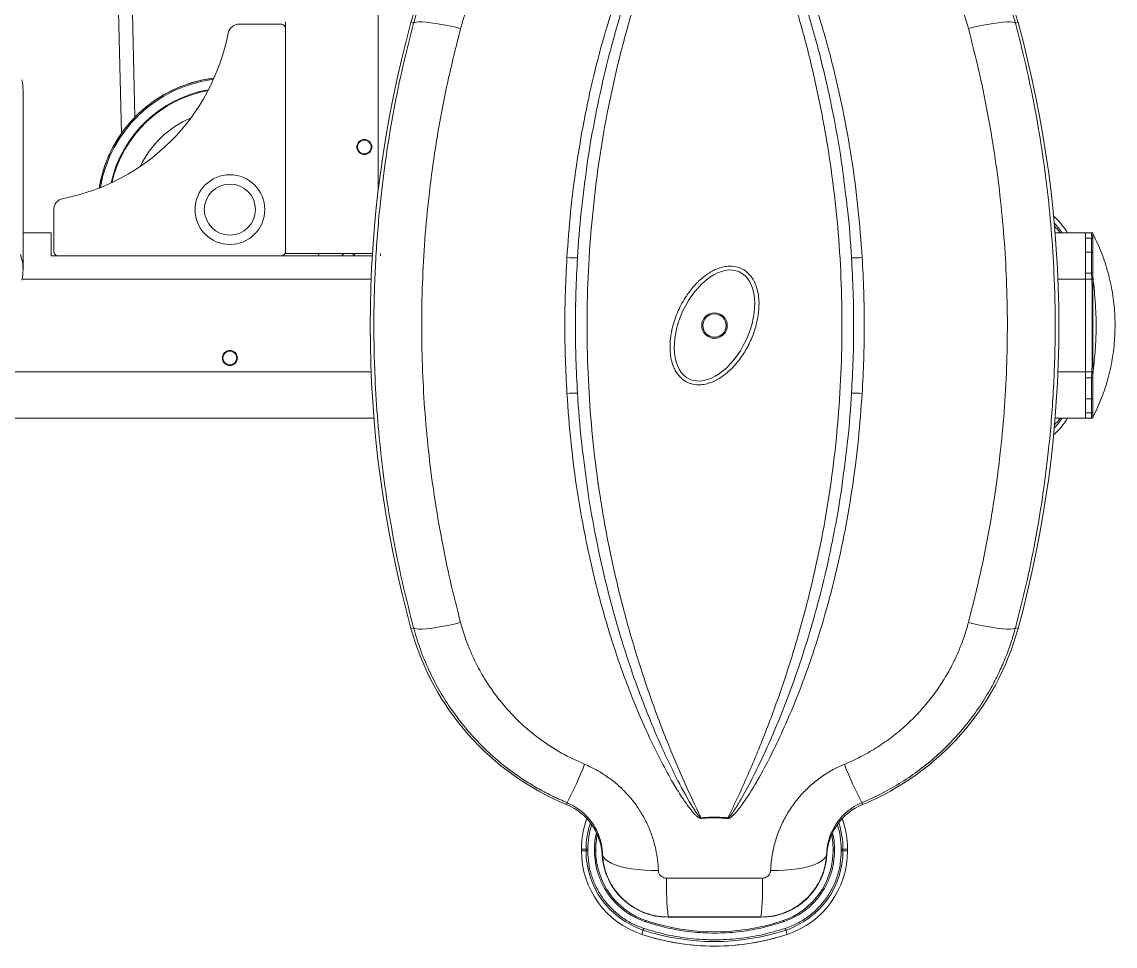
# Model space of a CAD drawing. Extents: x -32840 to 422982, y 280745 to 888746.
# Drawn here: x 86497 to 86961, y 816517.1 to 816909.5 of the extents above; entities that cross this region are included whole.
import ezdxf

# ---------------------------------------------------------------- set-up
doc = ezdxf.new("R2010")
doc.units = 0
doc.header["$LTSCALE"] = 1000
doc.layers.add('A-FUR', color=33, linetype='Continuous', plot=False, transparency=0.5)

# ---------------------------------------------------------------- blocks, each defined once
blk = doc.blocks.new('REC-GYM-08')
at = {"linetype": 'Continuous', "lineweight": 15}
for p, q in [((356.687, -723.137), (356.687, -712.603)), ((352.235, -718.489), (352.326, -722.188)), ((352.555, -721.91), (352.475, -718.668)), ((355.033, -720.33), (354.329, -720.33)), ((355.112, -724.227), (355.112, -720.29)), ((357.286, -720.315), (357.242, -720.303)), ((367.505, -720.315), (367.549, -720.303)), ((350.655, -724.505), (350.655, -721.454)), ((351.175, -723.484), (351.175, -724.188)), ((351.135, -723.873), (350.655, -723.873)), ((351.135, -724.267), (351.135, -723.873)), ((368.694, -723.873), (368.178, -723.873)), ((368.694, -723.873), (368.796, -723.873)), ((368.694, -724.66), (368.694, -723.873)), ((368.796, -723.873), (368.796, -723.873)), ((368.694, -723.964), (368.796, -723.964)), ((368.796, -723.964), (368.796, -723.964)), ((351.254, -724.267), (351.135, -724.267)), ((351.254, -724.267), (355.033, -724.267)), ((356.585, -724.267), (355.033, -724.267)), ((355.112, -724.227), (356.587, -724.227)), ((355.683, -724.227), (355.663, -724.267)), ((356.066, -724.267), (356.082, -724.227)), ((356.095, -724.227), (356.079, -724.267)), ((356.254, -724.267), (356.268, -724.227)), ((356.289, -724.227), (356.275, -724.267)), ((356.289, -724.227), (356.275, -724.267)), ((356.726, -724.227), (356.726, -724.267)), ((368.694, -724.203), (368.796, -724.203)), ((368.796, -724.203), (368.796, -724.203)), ((350.64, -724.66), (356.565, -724.66)), ((368.226, -724.66), (368.694, -724.66)), ((368.694, -724.556), (368.797, -724.556)), ((368.694, -726.235), (368.694, -724.66)), ((368.694, -724.66), (368.8, -724.66)), ((368.694, -726.235), (368.694, -724.66)), ((360.048, -725.113), (360.024, -725.113)), ((360.028, -725.283), (360.036, -725.286)), ((334.063, -726.235), (356.565, -726.235)), ((368.226, -726.235), (368.694, -726.235)), ((368.694, -726.235), (368.8, -726.235)), ((368.694, -727.023), (368.694, -726.235)), ((368.694, -726.339), (368.797, -726.339)), ((368.694, -726.692), (368.796, -726.692)), ((368.796, -726.692), (368.796, -726.692)), ((334.143, -727.023), (356.613, -727.023)), ((368.178, -727.023), (368.694, -727.023)), ((368.694, -726.931), (368.796, -726.931)), ((368.694, -727.023), (368.796, -727.023)), ((368.796, -726.931), (368.796, -726.931)), ((368.796, -727.023), (368.796, -727.023)), ((357.286, -730.58), (357.242, -730.592)), ((367.505, -730.58), (367.549, -730.592)), ((359.892, -733.551), (359.88, -733.58)), ((364.899, -733.551), (364.91, -733.58)), ((360.136, -734.34), (360.136, -734.37)), ((360.214, -734.34), (360.136, -734.34)), ((360.136, -734.34), (360.136, -734.37)), ((360.136, -734.34), (360.136, -734.34)), ((360.136, -734.37), (360.214, -734.37)), ((360.136, -734.37), (360.136, -734.37)), ((360.244, -734.34), (360.214, -734.34)), ((360.214, -734.37), (360.214, -734.34)), ((360.214, -734.37), (360.244, -734.37)), ((360.244, -734.34), (360.244, -734.37)), ((360.358, -734.37), (360.358, -734.34)), ((360.383, -734.34), (360.358, -734.34)), ((360.383, -734.37), (360.358, -734.37)), ((360.494, -734.435), (360.487, -734.436)), ((364.297, -734.435), (364.303, -734.436)), ((364.433, -734.34), (364.407, -734.34)), ((364.407, -734.37), (364.433, -734.37)), ((364.433, -734.34), (364.433, -734.37)), ((364.547, -734.37), (364.547, -734.34)), ((364.576, -734.34), (364.547, -734.34)), ((364.547, -734.37), (364.576, -734.37)), ((364.576, -734.34), (364.576, -734.37)), ((364.654, -734.34), (364.576, -734.34)), ((364.576, -734.37), (364.654, -734.37)), ((364.654, -734.37), (364.654, -734.34)), ((364.654, -734.37), (364.654, -734.34)), ((364.654, -734.34), (364.654, -734.34)), ((364.654, -734.37), (364.654, -734.37)), ((361.608, -735.493), (361.608, -735.497)), ((361.608, -735.497), (363.183, -735.497)), ((363.183, -735.493), (363.183, -735.497)), ((361.186, -735.715), (361.162, -735.789)), ((363.629, -735.789), (363.605, -735.715))]:
    blk.add_line(p, q, dxfattribs=at)
at = {"linetype": 'Continuous', "lineweight": 15, "flags": 128}
for points in [[(358.085, -720.401), (357.973, -720.375), (357.865, -720.353), (357.762, -720.333), (357.666, -720.317), (357.578, -720.305), (357.5, -720.296), (357.433, -720.292), (357.377, -720.292), (357.333, -720.295), (357.303, -720.303), (357.286, -720.315)], [(367.505, -720.315), (367.488, -720.303), (367.457, -720.295), (367.414, -720.292), (367.358, -720.292), (367.29, -720.296), (367.212, -720.305), (367.124, -720.317), (367.028, -720.333), (366.926, -720.353), (366.818, -720.375), (366.706, -720.401)], [(350.612, -724.239), (350.635, -724.325)], [(368.822, -724.659), (368.82, -724.659), (368.817, -724.659), (368.815, -724.659), (368.812, -724.66), (368.809, -724.66), (368.806, -724.66), (368.803, -724.66), (368.8, -724.66)], [(368.822, -726.236), (368.82, -726.236), (368.817, -726.236), (368.815, -726.236), (368.812, -726.236), (368.809, -726.236), (368.806, -726.235), (368.803, -726.235), (368.8, -726.235)], [(358.085, -730.494), (357.973, -730.52), (357.865, -730.543), (357.762, -730.562), (357.666, -730.578), (357.578, -730.591), (357.5, -730.599), (357.433, -730.604), (357.377, -730.604), (357.333, -730.6), (357.303, -730.592), (357.286, -730.58)], [(367.505, -730.58), (367.488, -730.592), (367.457, -730.6), (367.414, -730.604), (367.358, -730.604), (367.29, -730.599), (367.212, -730.591), (367.124, -730.578), (367.028, -730.562), (366.926, -730.543), (366.818, -730.52), (366.706, -730.494)], [(364.41, -734.355), (364.404, -734.223), (364.385, -734.094)], [(361.442, -734.701), (361.322, -734.701), (361.205, -734.697), (361.091, -734.688), (360.983, -734.674), (360.883, -734.656), (360.792, -734.633), (360.71, -734.607), (360.64, -734.578), (360.583, -734.545), (360.539, -734.51), (360.509, -734.474), (360.494, -734.435)], [(363.348, -734.701), (363.468, -734.701), (363.586, -734.697), (363.699, -734.688), (363.807, -734.674), (363.907, -734.656), (363.999, -734.633), (364.08, -734.607), (364.15, -734.578), (364.207, -734.545), (364.251, -734.51), (364.281, -734.474), (364.297, -734.435)], [(361.58, -734.833), (361.784, -734.833), (361.987, -734.833), (362.191, -734.833), (362.395, -734.833), (362.599, -734.833), (362.803, -734.833), (363.007, -734.833), (363.211, -734.833)], [(361.231, -735.55), (361.231, -735.55), (361.23, -735.554), (361.229, -735.558), (361.227, -735.563), (361.225, -735.569), (361.223, -735.574)], [(363.559, -735.55), (363.559, -735.55), (363.56, -735.554), (363.562, -735.558), (363.564, -735.563), (363.565, -735.569), (363.567, -735.574)], [(361.195, -735.687), (361.193, -735.692), (361.192, -735.697), (361.19, -735.701), (361.189, -735.705), (361.188, -735.709), (361.187, -735.711), (361.186, -735.714), (361.186, -735.715)], [(363.605, -735.715), (363.604, -735.714), (363.603, -735.711), (363.603, -735.709), (363.601, -735.705), (363.6, -735.701), (363.599, -735.697), (363.597, -735.692), (363.595, -735.687)]]:
    blk.add_lwpolyline(points, dxfattribs=at)
at = {"linetype": 'Continuous', "lineweight": 15}
for centre, radius in [((356.45, -722.416), 0.128), ((356.45, -722.416), 0.118), ((354.167, -723.479), 0.592), ((354.167, -723.479), 0.434), ((362.395, -725.448), 0.217), ((362.395, -725.448), 0.197), ((354.167, -725.999), 0.128), ((354.167, -725.999), 0.118)]:
    blk.add_circle(centre, radius, dxfattribs=at)
for centre, radius, start, end in [((361.608, -721.501), 4.528, 112.4315, 164.661), ((363.183, -721.501), 4.528, 15.339, 67.5685), ((354.329, -720.526), 0.197, 90, 168.9937), ((355.033, -720.408), 0.0787, 0, 90), ((375.997, -725.448), 19.448, 164.661, 195.339), ((348.794, -725.448), 19.448, 344.661, 15.339), ((350.658, -719.812), 3.543, 281.0063, 348.9937), ((349.819, -721.455), 0.836, 0.0502, 12.5492), ((354.167, -723.479), 2.25, 96.8585, 170.6272), ((354.167, -723.479), 2.23, 97.1616, 170.3241), ((354.167, -723.479), 2.25, 96.8585, 135.7643), ((354.167, -723.479), 2.068, 100.1302, 167.3555), ((354.167, -723.479), 2.056, 100.3982, 167.0875), ((354.167, -723.479), 1.691, 113.1228, 154.3629), ((354.167, -723.479), 2.25, 144.9172, 170.6272), ((351.372, -723.484), 0.197, 101.0063, 180), ((367.135, -724.683), 1.494, 32.8163, 47.0557), ((367.135, -724.683), 1.494, 32.8276, 47.036), ((367.135, -724.683), 1.416, 34.8766, 43.384), ((351.254, -724.188), 0.0787, 180, 270), ((355.033, -724.188), 0.0787, 270, 0), ((349.822, -724.505), 0.833, 347.9486, 12.4688), ((360.006, -723.062), 1.239, 264.567, 272.8661), ((364.784, -723.062), 1.239, 267.1339, 275.433), ((360.006, -727.834), 1.239, 87.1339, 95.433), ((364.784, -727.834), 1.239, 84.567, 92.8661), ((367.135, -726.213), 1.494, 312.9443, 327.1837), ((367.135, -726.213), 1.494, 312.964, 327.1724), ((367.135, -726.213), 1.416, 316.616, 325.1234), ((361.608, -729.395), 4.528, 195.339, 247.5685), ((363.183, -729.395), 4.528, 292.4315, 344.661), ((354.376, -730.625), 6.243, 332.0549, 338.6369), ((370.414, -730.625), 6.243, 201.3631, 207.9451), ((359.505, -734.489), 0.984, 3.1149, 67.5685), ((365.286, -734.489), 0.984, 112.4315, 176.8851), ((361.63, -734.34), 1.494, 159.7276, 180), ((361.63, -734.34), 1.494, 159.7365, 180), ((361.63, -734.34), 1.416, 161.5464, 180), ((358.228, -734.311), 3.972, 7.0929, 7.2726), ((366.562, -734.311), 3.972, 172.7274, 172.9071), ((363.16, -734.34), 1.416, 0, 18.4536), ((363.16, -734.34), 1.494, 0, 20.2724), ((363.16, -734.34), 1.494, 0, 20.2635), ((361.639, -734.348), 1.26, 168.2756, 180.3362), ((361.63, -734.37), 1.494, 180, 251.7127), ((361.63, -734.37), 1.494, 180, 251.7127), ((361.63, -734.37), 1.416, 180, 251.7127), ((361.639, -734.363), 1.26, 179.6638, 251.8438), ((361.608, -734.375), 1.122, 183.1149, 270), ((363.183, -734.375), 1.122, 270, 356.8851), ((363.15, -734.363), 1.26, 288.12, 0.3579), ((363.16, -734.37), 1.416, 288.2873, 0), ((363.16, -734.37), 1.494, 288.2873, 0), ((363.16, -734.37), 1.494, 288.2873, 0), ((366.782, -734.942), 5.203, 178.8085, 186.0786), ((358.009, -734.942), 5.203, 353.9214, 1.1915), ((362.395, -732.055), 3.688, 251.8438, 288.12), ((362.395, -1223.336), 487.844, 89.90752, 90.09248), ((362.395, -732.055), 3.932, 251.7127, 270), ((362.395, -732.055), 3.932, 251.7127, 288.2873), ((362.395, -732.055), 3.854, 251.7127, 288.2873), ((362.395, -732.055), 3.932, 270, 288.2873)]:
    blk.add_arc(centre, radius, start, end, dxfattribs=at)
blk.add_ellipse((362.395, -725.448), major_axis=(-0.424, -0.91), ratio=0.588235, dxfattribs=at)
for points, knots in [([(359.889, -724.295), (359.908, -724.035), (359.946, -723.514), (360.045, -722.736), (360.175, -721.963), (360.341, -721.198), (360.53, -720.486), (360.737, -719.827), (360.958, -719.22), (361.185, -718.676), (361.412, -718.192), (361.598, -717.839), (361.759, -717.563), (361.889, -717.362), (361.996, -717.217), (362.077, -717.129), (362.115, -717.096), (362.145, -717.079), (362.161, -717.075), (362.167, -717.075), (362.169, -717.075)], [0, 0, 0, 0, 0.100407, 0.201394, 0.302509, 0.403612, 0.504583, 0.5888, 0.673059, 0.757262, 0.820314, 0.883356, 0.914874, 0.946383, 0.977903, 0.985846, 0.993749, 0.997712, 0.999149, 1, 1, 1, 1]), ([(360.178, -723.144), (360.194, -723.012), (360.24, -722.622), (360.352, -721.98), (360.511, -721.22), (360.694, -720.513), (360.892, -719.859), (361.1, -719.257), (361.312, -718.715), (361.521, -718.232), (361.724, -717.808), (361.906, -717.463), (362.047, -717.232), (362.117, -717.13), (362.152, -717.096), (362.163, -717.089), (362.166, -717.088), (362.168, -717.087)], [0, 0, 0, 0, 0.060829, 0.180307, 0.299783, 0.419106, 0.518444, 0.617826, 0.717159, 0.791427, 0.865691, 0.93969, 0.976364, 0.994159, 0.998151, 0.99938, 1, 1, 1, 1]), ([(362.168, -717.087), (362.11, -717.208), (361.933, -717.575), (361.659, -718.204), (361.358, -718.981), (361.09, -719.778), (360.855, -720.592), (360.655, -721.419), (360.492, -722.26), (360.368, -723.112), (360.282, -723.975), (360.235, -724.844), (360.227, -725.715), (360.258, -726.584), (360.329, -727.454), (360.442, -728.322), (360.594, -729.187), (360.788, -730.048), (361.022, -730.901), (361.296, -731.744), (361.584, -732.508), (361.875, -733.196), (362.07, -733.604), (362.168, -733.808)], [0, 0, 0, 0, 0.024029, 0.072955, 0.122023, 0.171151, 0.220263, 0.269295, 0.318196, 0.367272, 0.416516, 0.465843, 0.515168, 0.564406, 0.613479, 0.663627, 0.713819, 0.76397, 0.815631, 0.867334, 0.919, 0.9595, 1, 1, 1, 1]), ([(362.621, -717.075), (362.626, -717.075), (362.636, -717.075), (362.662, -717.087), (362.693, -717.11), (362.736, -717.152), (362.79, -717.214), (362.866, -717.313), (362.973, -717.47), (363.123, -717.715), (363.329, -718.093), (363.542, -718.535), (363.742, -718.999), (363.95, -719.531), (364.173, -720.189), (364.396, -720.976), (364.581, -721.783), (364.727, -722.608), (364.839, -723.448), (364.881, -724.013), (364.902, -724.295)], [0, 0, 0, 0, 0.001761, 0.004071, 0.010453, 0.017134, 0.02733, 0.042893, 0.066585, 0.102465, 0.156397, 0.236661, 0.295649, 0.354712, 0.460745, 0.566869, 0.672916, 0.781915, 0.890995, 1, 1, 1, 1]), ([(362.623, -733.808), (362.681, -733.687), (362.858, -733.321), (363.132, -732.692), (363.432, -731.914), (363.701, -731.117), (363.936, -730.303), (364.135, -729.476), (364.298, -728.636), (364.423, -727.783), (364.509, -726.92), (364.556, -726.051), (364.564, -725.18), (364.533, -724.311), (364.461, -723.441), (364.349, -722.573), (364.196, -721.708), (364.003, -720.848), (363.769, -719.995), (363.495, -719.151), (363.206, -718.388), (362.915, -717.699), (362.72, -717.291), (362.623, -717.087)], [0, 0, 0, 0, 0.024029, 0.072955, 0.122023, 0.171151, 0.220263, 0.269295, 0.318196, 0.367272, 0.416516, 0.465843, 0.515168, 0.564406, 0.613479, 0.663627, 0.713819, 0.76397, 0.815631, 0.867334, 0.919, 0.9595, 1, 1, 1, 1]), ([(362.623, -717.087), (362.625, -717.088), (362.628, -717.089), (362.634, -717.093), (362.65, -717.106), (362.673, -717.133), (362.705, -717.177), (362.749, -717.242), (362.813, -717.345), (362.905, -717.506), (363.037, -717.754), (363.224, -718.134), (363.42, -718.575), (363.605, -719.036), (363.801, -719.569), (364.016, -720.229), (364.232, -721.022), (364.41, -721.829), (364.539, -722.546), (364.594, -722.997), (364.615, -723.172)], [0, 0, 0, 0, 0.001025, 0.001373, 0.003563, 0.010389, 0.017893, 0.029567, 0.047583, 0.075187, 0.117147, 0.180348, 0.274517, 0.343817, 0.413118, 0.539324, 0.665896, 0.792661, 0.919433, 1, 1, 1, 1]), ([(357.286, -720.315), (357.311, -720.227), (357.361, -720.052), (357.458, -719.793), (357.57, -719.539), (357.712, -719.265), (357.889, -718.977), (358.108, -718.678), (358.355, -718.395), (358.624, -718.134), (358.912, -717.898), (359.219, -717.687), (359.545, -717.498), (359.776, -717.396), (359.892, -717.344)], [0, 0, 0, 0, 0.067192, 0.134385, 0.202611, 0.270837, 0.360645, 0.450452, 0.542813, 0.635174, 0.725083, 0.81499, 0.907495, 1, 1, 1, 1]), ([(364.899, -717.344), (364.98, -717.38), (365.143, -717.45), (365.379, -717.575), (365.61, -717.713), (365.86, -717.886), (366.125, -718.098), (366.399, -718.357), (366.652, -718.641), (366.88, -718.945), (367.079, -719.264), (367.251, -719.599), (367.397, -719.949), (367.469, -720.193), (367.505, -720.315)], [0, 0, 0, 0, 0.06485, 0.1297, 0.195503, 0.261307, 0.35237, 0.443433, 0.537178, 0.630924, 0.721876, 0.812829, 0.906414, 1, 1, 1, 1]), ([(360.191, -717.996), (360.1, -718.036), (359.918, -718.117), (359.656, -718.267), (359.405, -718.439), (359.17, -718.632), (358.954, -718.841), (358.756, -719.067), (358.576, -719.311), (358.43, -719.548), (358.315, -719.77), (358.225, -719.975), (358.147, -720.185), (358.105, -720.329), (358.085, -720.401)], [0, 0, 0, 0, 0.089817, 0.179634, 0.272075, 0.364517, 0.454326, 0.544137, 0.636517, 0.728899, 0.796156, 0.863415, 0.931707, 1, 1, 1, 1]), ([(366.706, -720.401), (366.678, -720.305), (366.621, -720.113), (366.506, -719.832), (366.367, -719.558), (366.205, -719.297), (366.024, -719.053), (365.822, -718.825), (365.599, -718.612), (365.325, -718.393), (364.996, -718.176), (364.732, -718.056), (364.6, -717.996)], [0, 0, 0, 0, 0.091046, 0.182091, 0.275763, 0.369435, 0.460489, 0.551543, 0.645288, 0.739033, 0.868557, 1, 1, 1, 1]), ([(357.286, -730.58), (357.226, -730.346), (357.106, -729.878), (356.959, -729.167), (356.835, -728.447), (356.737, -727.717), (356.667, -726.981), (356.618, -726.16), (356.605, -725.255), (356.639, -724.27), (356.715, -723.363), (356.821, -722.536), (356.947, -721.788), (357.099, -721.046), (357.223, -720.559), (357.286, -720.315)], [0, 0, 0, 0, 0.070091, 0.14021, 0.210301, 0.281458, 0.352646, 0.423802, 0.518451, 0.613173, 0.707822, 0.780833, 0.85391, 0.926987, 1, 1, 1, 1]), ([(367.505, -720.315), (367.565, -720.549), (367.684, -721.017), (367.832, -721.728), (367.956, -722.449), (368.053, -723.178), (368.124, -723.915), (368.172, -724.736), (368.186, -725.64), (368.152, -726.625), (368.075, -727.532), (367.969, -728.36), (367.843, -729.107), (367.692, -729.849), (367.567, -730.336), (367.505, -730.58)], [0, 0, 0, 0, 0.070091, 0.14021, 0.210301, 0.281458, 0.352646, 0.423802, 0.518451, 0.613173, 0.707822, 0.780833, 0.85391, 0.926987, 1, 1, 1, 1]), ([(358.085, -720.401), (358.007, -720.712), (357.85, -721.334), (357.673, -722.283), (357.55, -723.168), (357.473, -723.985), (357.432, -724.732), (357.419, -725.48), (357.434, -726.218), (357.476, -726.944), (357.544, -727.658), (357.638, -728.371), (357.76, -729.084), (357.906, -729.794), (358.025, -730.261), (358.085, -730.494)], [0, 0, 0, 0, 0.094628, 0.189327, 0.283953, 0.356974, 0.430063, 0.503153, 0.576174, 0.646255, 0.716367, 0.786449, 0.857622, 0.928826, 1, 1, 1, 1]), ([(366.706, -730.494), (366.784, -730.183), (366.94, -729.562), (367.117, -728.613), (367.24, -727.728), (367.317, -726.911), (367.359, -726.164), (367.372, -725.416), (367.357, -724.678), (367.314, -723.951), (367.246, -723.238), (367.152, -722.524), (367.031, -721.812), (366.884, -721.102), (366.765, -720.635), (366.706, -720.401)], [0, 0, 0, 0, 0.094628, 0.189327, 0.283953, 0.356974, 0.430063, 0.503153, 0.576174, 0.646255, 0.716367, 0.786449, 0.857622, 0.928826, 1, 1, 1, 1]), ([(360.068, -724.299), (360.086, -724.04), (360.112, -723.653), (360.162, -723.27), (360.178, -723.144)], [0, 0, 0, 0, 0.670053, 1, 1, 1, 1]), ([(364.615, -723.172), (364.628, -723.272), (364.679, -723.645), (364.704, -724.022), (364.722, -724.299)], [0, 0, 0, 0, 0.2672, 1, 1, 1, 1]), ([(368.259, -723.873), (368.257, -723.87), (368.231, -723.827), (368.195, -723.79), (368.162, -723.757)], [0, 0, 0, 0, 0.073508, 1, 1, 1, 1]), ([(368.694, -723.964), (368.694, -723.938), (368.694, -723.885), (368.694, -723.877), (368.694, -723.873)], [0, 0, 0, 0, 0.500041, 1, 1, 1, 1]), ([(368.796, -723.964), (368.796, -723.964), (368.803, -723.952), (368.792, -723.923), (368.798, -723.889), (368.796, -723.874), (368.796, -723.873), (368.796, -723.873)], [0, 0, 0, 0, 0.000006, 0.230443, 0.500847, 0.908458, 1, 1, 1, 1]), ([(368.82, -723.888), (368.82, -723.887), (368.818, -723.884), (368.814, -723.879), (368.805, -723.874), (368.799, -723.873), (368.796, -723.873)], [0, 0, 0, 0, 0.049905, 0.38584, 0.69292, 1, 1, 1, 1]), ([(368.82, -723.888), (368.82, -723.888), (368.82, -723.889), (368.82, -723.904), (368.82, -723.937), (368.82, -723.965), (368.82, -723.978)], [0, 0, 0, 0, 0.091267, 0.498575, 0.768675, 1, 1, 1, 1]), ([(368.82, -727.007), (368.872, -726.898), (368.975, -726.679), (369.086, -726.333), (369.161, -725.977), (369.198, -725.616), (369.196, -725.256), (369.158, -724.899), (369.082, -724.55), (368.973, -724.21), (368.871, -723.995), (368.82, -723.888)], [0, 0, 0, 0, 0.112072, 0.224042, 0.336176, 0.4481, 0.559879, 0.669824, 0.779955, 0.889926, 1, 1, 1, 1]), ([(368.694, -724.203), (368.694, -724.156), (368.694, -724.06), (368.694, -723.996), (368.694, -723.964)], [0, 0, 0, 0, 0.5, 1, 1, 1, 1]), ([(368.796, -724.203), (368.796, -724.203), (368.796, -724.181), (368.795, -724.133), (368.796, -724.054), (368.796, -723.998), (368.796, -723.969), (368.796, -723.964), (368.796, -723.964)], [0, 0, 0, 0, 0.000006, 0.226059, 0.500195, 0.921046, 0.999993, 1, 1, 1, 1]), ([(368.82, -723.978), (368.82, -723.978), (368.82, -723.977), (368.818, -723.974), (368.813, -723.969), (368.805, -723.965), (368.799, -723.965), (368.796, -723.964)], [0, 0, 0, 0, 0.039405, 0.084316, 0.38956, 0.694785, 1, 1, 1, 1]), ([(368.82, -723.978), (368.82, -723.982), (368.82, -724.011), (368.82, -724.066), (368.82, -724.143), (368.82, -724.191), (368.82, -724.212)], [0, 0, 0, 0, 0.07803, 0.499557, 0.774115, 1, 1, 1, 1]), ([(368.694, -724.556), (368.694, -724.493), (368.694, -724.367), (368.694, -724.258), (368.694, -724.203)], [0, 0, 0, 0, 0.50006, 1, 1, 1, 1]), ([(368.797, -724.556), (368.797, -724.556), (368.797, -724.528), (368.796, -724.465), (368.796, -724.371), (368.796, -724.281), (368.796, -724.227), (368.796, -724.203), (368.796, -724.203)], [0, 0, 0, 0, 0.000006, 0.227036, 0.500616, 0.770836, 0.999994, 1, 1, 1, 1]), ([(368.82, -724.212), (368.82, -724.212), (368.818, -724.21), (368.813, -724.207), (368.805, -724.204), (368.799, -724.204), (368.796, -724.203)], [0, 0, 0, 0, 0.05697, 0.389912, 0.694948, 1, 1, 1, 1]), ([(368.82, -724.212), (368.82, -724.236), (368.82, -724.288), (368.82, -724.376), (368.82, -724.468), (368.82, -724.53), (368.82, -724.558)], [0, 0, 0, 0, 0.229289, 0.499143, 0.772412, 1, 1, 1, 1]), ([(359.889, -726.601), (359.879, -726.409), (359.859, -726.025), (359.851, -725.448), (359.859, -724.871), (359.879, -724.487), (359.889, -724.295)], [0, 0, 0, 0, 0.249727, 0.499761, 0.749726, 1, 1, 1, 1]), ([(360.068, -726.597), (360.058, -726.406), (360.038, -726.025), (360.031, -725.45), (360.038, -724.874), (360.058, -724.491), (360.068, -724.299)], [0, 0, 0, 0, 0.249245, 0.49849, 0.749245, 1, 1, 1, 1]), ([(361.944, -726.417), (361.924, -726.407), (361.882, -726.386), (361.825, -726.339), (361.772, -726.28), (361.727, -726.21), (361.701, -726.153), (361.675, -726.081), (361.652, -725.993), (361.636, -725.842), (361.643, -725.667), (361.686, -725.442), (361.771, -725.197), (361.9, -724.962), (362.049, -724.767), (362.191, -724.631), (362.331, -724.535), (362.447, -724.479), (362.555, -724.448), (362.667, -724.435), (362.795, -724.45), (362.921, -724.513), (363.008, -724.599), (363.065, -724.687), (363.107, -724.783), (363.137, -724.895), (363.154, -725.044), (363.148, -725.217), (363.111, -725.427), (363.039, -725.647), (362.93, -725.868), (362.793, -726.068), (362.648, -726.222), (362.503, -726.334), (362.383, -726.4), (362.269, -726.439), (362.155, -726.459), (362.042, -726.455), (361.971, -726.427), (361.944, -726.417)], [0, 0, 0, 0, 0.011966, 0.025737, 0.039519, 0.055113, 0.070725, 0.073642, 0.096764, 0.119919, 0.155899, 0.191929, 0.244102, 0.296284, 0.3367, 0.377051, 0.40295, 0.4288, 0.446374, 0.46392, 0.489648, 0.51543, 0.538606, 0.555494, 0.572406, 0.595404, 0.618437, 0.653718, 0.689049, 0.734098, 0.77916, 0.822397, 0.865572, 0.89352, 0.921414, 0.940026, 0.958608, 0.98433, 1, 1, 1, 1]), ([(364.722, -724.299), (364.732, -724.489), (364.752, -724.871), (364.76, -725.445), (364.752, -726.021), (364.732, -726.405), (364.722, -726.597)], [0, 0, 0, 0, 0.249245, 0.49849, 0.749245, 1, 1, 1, 1]), ([(364.902, -724.295), (364.912, -724.486), (364.932, -724.87), (364.939, -725.447), (364.932, -726.024), (364.912, -726.408), (364.902, -726.601)], [0, 0, 0, 0, 0.249727, 0.499761, 0.749726, 1, 1, 1, 1]), ([(368.799, -724.637), (368.799, -724.628), (368.798, -724.609), (368.798, -724.582), (368.797, -724.565), (368.797, -724.556), (368.797, -724.556)], [0, 0, 0, 0, 0.343725, 0.687498, 0.999971, 1, 1, 1, 1]), ([(368.82, -724.558), (368.819, -724.558), (368.816, -724.557), (368.811, -724.557), (368.804, -724.556), (368.799, -724.556), (368.797, -724.556)], [0, 0, 0, 0, 0.249961, 0.49994, 0.749947, 1, 1, 1, 1]), ([(368.8, -724.66), (368.8, -724.66), (368.8, -724.653), (368.8, -724.645), (368.799, -724.637)], [0, 0, 0, 0, 0.000106, 1, 1, 1, 1]), ([(368.821, -724.637), (368.82, -724.637), (368.817, -724.637), (368.812, -724.637), (368.806, -724.637), (368.801, -724.637), (368.799, -724.637)], [0, 0, 0, 0, 0.250008, 0.500012, 0.749996, 1, 1, 1, 1]), ([(368.8, -726.235), (368.802, -726.207), (368.805, -726.152), (368.807, -726.042), (368.807, -725.848), (368.807, -725.598), (368.807, -725.236), (368.809, -724.943), (368.804, -724.723), (368.801, -724.671), (368.8, -724.66)], [0, 0, 0, 0, 0.052696, 0.105366, 0.210676, 0.421286, 0.580921, 0.900214, 0.980045, 1, 1, 1, 1]), ([(368.822, -724.659), (368.822, -724.67), (368.823, -724.722), (368.818, -724.943), (368.818, -725.236), (368.818, -725.598), (368.818, -725.848), (368.82, -726.042), (368.823, -726.153), (368.822, -726.208), (368.822, -726.236)], [0, 0, 0, 0, 0.020083, 0.100286, 0.419205, 0.578585, 0.788869, 0.894124, 0.946983, 1, 1, 1, 1]), ([(368.82, -724.558), (368.821, -724.566), (368.821, -724.583), (368.821, -724.61), (368.821, -724.628), (368.821, -724.637)], [0, 0, 0, 0, 0.30975, 0.654552, 1, 1, 1, 1]), ([(368.821, -724.637), (368.837, -724.788), (368.868, -725.09), (368.881, -725.513), (368.858, -725.903), (368.834, -726.14), (368.821, -726.258)], [0, 0, 0, 0, 0.280366, 0.559823, 0.779647, 1, 1, 1, 1]), ([(368.797, -726.339), (368.797, -726.339), (368.797, -726.331), (368.798, -726.313), (368.798, -726.286), (368.799, -726.267), (368.799, -726.258)], [0, 0, 0, 0, 0.000029, 0.312072, 0.65606, 1, 1, 1, 1]), ([(368.799, -726.258), (368.8, -726.25), (368.8, -726.243), (368.8, -726.235), (368.8, -726.235)], [0, 0, 0, 0, 0.999898, 1, 1, 1, 1]), ([(368.799, -726.258), (368.801, -726.258), (368.806, -726.258), (368.812, -726.259), (368.817, -726.259), (368.82, -726.259), (368.821, -726.259)], [0, 0, 0, 0, 0.250004, 0.499989, 0.749993, 1, 1, 1, 1]), ([(368.821, -726.259), (368.821, -726.259), (368.821, -726.268), (368.821, -726.286), (368.821, -726.312), (368.821, -726.329), (368.82, -726.338)], [0, 0, 0, 0, 0.001508, 0.344926, 0.689208, 1, 1, 1, 1]), ([(368.694, -726.692), (368.694, -726.637), (368.694, -726.528), (368.694, -726.402), (368.694, -726.339)], [0, 0, 0, 0, 0.500203, 1, 1, 1, 1]), ([(368.796, -726.692), (368.796, -726.692), (368.796, -726.668), (368.796, -726.614), (368.796, -726.508), (368.796, -726.412), (368.797, -726.349), (368.797, -726.339), (368.797, -726.339)], [0, 0, 0, 0, 0.000006, 0.227974, 0.500345, 0.921087, 0.999994, 1, 1, 1, 1]), ([(368.797, -726.339), (368.799, -726.339), (368.804, -726.339), (368.811, -726.339), (368.816, -726.338), (368.819, -726.338), (368.82, -726.338)], [0, 0, 0, 0, 0.250022, 0.500023, 0.750025, 1, 1, 1, 1]), ([(368.82, -726.338), (368.82, -726.347), (368.82, -726.409), (368.82, -726.503), (368.821, -726.607), (368.82, -726.659), (368.82, -726.684)], [0, 0, 0, 0, 0.079406, 0.499202, 0.769706, 1, 1, 1, 1]), ([(362.169, -733.82), (362.165, -733.82), (362.154, -733.82), (362.129, -733.809), (362.097, -733.785), (362.055, -733.744), (362.001, -733.682), (361.925, -733.582), (361.818, -733.425), (361.668, -733.18), (361.461, -732.802), (361.248, -732.36), (361.049, -731.897), (360.841, -731.364), (360.617, -730.706), (360.395, -729.919), (360.21, -729.112), (360.063, -728.287), (359.951, -727.447), (359.91, -726.883), (359.889, -726.601)], [0, 0, 0, 0, 0.001761, 0.004071, 0.010453, 0.017134, 0.02733, 0.042893, 0.066585, 0.102465, 0.156397, 0.236661, 0.295649, 0.354712, 0.460745, 0.566869, 0.672916, 0.781915, 0.890995, 1, 1, 1, 1]), ([(360.176, -727.724), (360.162, -727.624), (360.112, -727.25), (360.087, -726.873), (360.068, -726.597)], [0, 0, 0, 0, 0.2672, 1, 1, 1, 1]), ([(364.902, -726.601), (364.883, -726.861), (364.845, -727.381), (364.746, -728.156), (364.616, -728.928), (364.451, -729.693), (364.275, -730.355), (364.103, -730.913), (363.945, -731.371), (363.772, -731.823), (363.583, -732.268), (363.379, -732.703), (363.192, -733.056), (363.031, -733.332), (362.902, -733.533), (362.796, -733.678), (362.713, -733.766), (362.676, -733.8), (362.645, -733.817), (362.629, -733.821), (362.623, -733.82), (362.621, -733.82)], [0, 0, 0, 0, 0.100407, 0.200938, 0.301466, 0.403026, 0.504584, 0.567597, 0.63061, 0.693941, 0.757271, 0.820252, 0.883364, 0.914852, 0.94639, 0.977909, 0.985785, 0.993749, 0.997712, 0.999149, 1, 1, 1, 1]), ([(364.722, -726.597), (364.705, -726.856), (364.679, -727.242), (364.629, -727.625), (364.612, -727.752)], [0, 0, 0, 0, 0.670053, 1, 1, 1, 1]), ([(368.694, -726.931), (368.694, -726.899), (368.694, -726.835), (368.694, -726.74), (368.694, -726.692)], [0, 0, 0, 0, 0.5, 1, 1, 1, 1]), ([(368.796, -726.931), (368.796, -726.931), (368.796, -726.926), (368.796, -726.898), (368.796, -726.841), (368.795, -726.762), (368.796, -726.714), (368.796, -726.692), (368.796, -726.692)], [0, 0, 0, 0, 0.000007, 0.078954, 0.499805, 0.773941, 0.999994, 1, 1, 1, 1]), ([(368.796, -726.692), (368.799, -726.692), (368.805, -726.692), (368.813, -726.689), (368.818, -726.686), (368.82, -726.684), (368.82, -726.684), (368.82, -726.684)], [0, 0, 0, 0, 0.304862, 0.609713, 0.914659, 0.970343, 1, 1, 1, 1]), ([(368.82, -726.684), (368.82, -726.705), (368.82, -726.752), (368.82, -726.83), (368.82, -726.884), (368.82, -726.913), (368.82, -726.918)], [0, 0, 0, 0, 0.224718, 0.499498, 0.921369, 1, 1, 1, 1]), ([(368.161, -727.139), (368.195, -727.105), (368.231, -727.069), (368.257, -727.026), (368.259, -727.023)], [0, 0, 0, 0, 0.926843, 1, 1, 1, 1]), ([(368.694, -727.023), (368.694, -727.019), (368.694, -727.011), (368.694, -726.958), (368.694, -726.931)], [0, 0, 0, 0, 0.500006, 1, 1, 1, 1]), ([(368.796, -726.931), (368.799, -726.931), (368.805, -726.93), (368.813, -726.926), (368.818, -726.921), (368.82, -726.918), (368.82, -726.918)], [0, 0, 0, 0, 0.305356, 0.610735, 0.943599, 1, 1, 1, 1]), ([(368.796, -727.023), (368.796, -727.022), (368.796, -727.021), (368.796, -727.006), (368.796, -726.971), (368.796, -726.944), (368.796, -726.931), (368.796, -726.931)], [0, 0, 0, 0, 0.099755, 0.506948, 0.776955, 0.999994, 1, 1, 1, 1]), ([(368.796, -727.023), (368.799, -727.022), (368.806, -727.021), (368.814, -727.016), (368.818, -727.011), (368.82, -727.008), (368.82, -727.007)], [0, 0, 0, 0, 0.335882, 0.642985, 0.950095, 1, 1, 1, 1]), ([(368.82, -726.918), (368.82, -726.93), (368.82, -726.957), (368.82, -726.991), (368.82, -727.006), (368.82, -727.007), (368.82, -727.007), (368.82, -727.007)], [0, 0, 0, 0, 0.223374, 0.493242, 0.900108, 0.999994, 1, 1, 1, 1]), ([(362.168, -733.808), (362.166, -733.807), (362.163, -733.807), (362.156, -733.803), (362.141, -733.79), (362.118, -733.763), (362.085, -733.718), (362.041, -733.653), (361.978, -733.55), (361.885, -733.389), (361.753, -733.141), (361.567, -732.762), (361.371, -732.321), (361.186, -731.859), (360.989, -731.326), (360.775, -730.667), (360.559, -729.874), (360.381, -729.067), (360.251, -728.349), (360.197, -727.899), (360.176, -727.724)], [0, 0, 0, 0, 0.001025, 0.001373, 0.003563, 0.010389, 0.017893, 0.029567, 0.047583, 0.075187, 0.117147, 0.180348, 0.274517, 0.343817, 0.413117, 0.539324, 0.665896, 0.792661, 0.919433, 1, 1, 1, 1]), ([(364.612, -727.752), (364.596, -727.883), (364.55, -728.274), (364.439, -728.916), (364.279, -729.675), (364.096, -730.382), (363.898, -731.036), (363.69, -731.639), (363.478, -732.18), (363.269, -732.663), (363.066, -733.087), (362.884, -733.433), (362.744, -733.663), (362.673, -733.765), (362.639, -733.8), (362.628, -733.807), (362.624, -733.808), (362.623, -733.808)], [0, 0, 0, 0, 0.060829, 0.180307, 0.299783, 0.419106, 0.518444, 0.617826, 0.717159, 0.791427, 0.865691, 0.93969, 0.976364, 0.994159, 0.998151, 0.99938, 1, 1, 1, 1]), ([(359.892, -733.551), (359.811, -733.516), (359.648, -733.445), (359.411, -733.32), (359.181, -733.182), (358.93, -733.009), (358.665, -732.798), (358.391, -732.539), (358.138, -732.254), (357.91, -731.95), (357.711, -731.631), (357.54, -731.297), (357.394, -730.947), (357.322, -730.702), (357.286, -730.58)], [0, 0, 0, 0, 0.06485, 0.1297, 0.195503, 0.261307, 0.35237, 0.443433, 0.537178, 0.630924, 0.721876, 0.812829, 0.906414, 1, 1, 1, 1]), ([(358.085, -730.494), (358.113, -730.59), (358.169, -730.782), (358.285, -731.063), (358.423, -731.337), (358.585, -731.598), (358.767, -731.842), (358.969, -732.071), (359.192, -732.284), (359.465, -732.503), (359.795, -732.719), (360.058, -732.839), (360.191, -732.9)], [0, 0, 0, 0, 0.091046, 0.182091, 0.275763, 0.369435, 0.460489, 0.551543, 0.645288, 0.739033, 0.868557, 1, 1, 1, 1]), ([(364.6, -732.9), (364.691, -732.859), (364.873, -732.779), (365.134, -732.628), (365.386, -732.457), (365.621, -732.264), (365.837, -732.054), (366.035, -731.828), (366.215, -731.584), (366.36, -731.347), (366.475, -731.125), (366.565, -730.921), (366.644, -730.711), (366.685, -730.566), (366.706, -730.494)], [0, 0, 0, 0, 0.089817, 0.179634, 0.272075, 0.364517, 0.454326, 0.544137, 0.636517, 0.728899, 0.796156, 0.863415, 0.931707, 1, 1, 1, 1]), ([(367.505, -730.58), (367.48, -730.668), (367.429, -730.844), (367.332, -731.102), (367.221, -731.356), (367.079, -731.63), (366.902, -731.918), (366.682, -732.218), (366.436, -732.5), (366.166, -732.762), (365.878, -732.998), (365.572, -733.209), (365.246, -733.397), (365.014, -733.5), (364.899, -733.551)], [0, 0, 0, 0, 0.067192, 0.134385, 0.202611, 0.270837, 0.360645, 0.450452, 0.542813, 0.635174, 0.725083, 0.81499, 0.907495, 1, 1, 1, 1]), ([(360.191, -732.9), (360.258, -732.93), (360.391, -732.99), (360.577, -733.108), (360.75, -733.242), (360.906, -733.393), (361.044, -733.559), (361.164, -733.74), (361.265, -733.933), (361.345, -734.136), (361.398, -734.334), (361.431, -734.523), (361.439, -734.642), (361.442, -734.701)], [0, 0, 0, 0, 0.092512, 0.185332, 0.277857, 0.370238, 0.462906, 0.55531, 0.65054, 0.746053, 0.841308, 0.920653, 1, 1, 1, 1]), ([(363.348, -734.701), (363.353, -734.624), (363.364, -734.47), (363.414, -734.242), (363.488, -734.019), (363.589, -733.805), (363.714, -733.602), (363.862, -733.417), (364.028, -733.252), (364.21, -733.109), (364.401, -732.989), (364.535, -732.929), (364.6, -732.9)], [0, 0, 0, 0, 0.102628, 0.205562, 0.308164, 0.41102, 0.514223, 0.617044, 0.714983, 0.813261, 0.911178, 1, 1, 1, 1]), ([(360.494, -734.435), (360.49, -734.378), (360.482, -734.27), (360.436, -734.111), (360.37, -733.968), (360.279, -733.835), (360.169, -733.72), (360.039, -733.621), (359.941, -733.575), (359.892, -733.551)], [0, 0, 0, 0, 0.16773, 0.314938, 0.462041, 0.598902, 0.73564, 0.867863, 1, 1, 1, 1]), ([(364.899, -733.551), (364.867, -733.565), (364.783, -733.604), (364.659, -733.688), (364.533, -733.808), (364.432, -733.948), (364.356, -734.105), (364.308, -734.269), (364.3, -734.38), (364.297, -734.435)], [0, 0, 0, 0, 0.083901, 0.225213, 0.366661, 0.521719, 0.676953, 0.838422, 1, 1, 1, 1]), ([(360.307, -733.931), (360.289, -733.995), (360.252, -734.129), (360.246, -734.268), (360.244, -734.34)], [0, 0, 0, 0, 0.478717, 1, 1, 1, 1]), ([(362.168, -733.808), (362.226, -733.803), (362.378, -733.789), (362.529, -733.801), (362.623, -733.808)], [0, 0, 0, 0, 0.38551, 1, 1, 1, 1]), ([(362.621, -733.82), (362.528, -733.813), (362.378, -733.802), (362.227, -733.815), (362.169, -733.82)], [0, 0, 0, 0, 0.614484, 1, 1, 1, 1]), ([(364.547, -734.34), (364.544, -734.268), (364.539, -734.128), (364.501, -733.994), (364.484, -733.93)], [0, 0, 0, 0, 0.520498, 1, 1, 1, 1]), ([(360.358, -734.34), (360.359, -734.274), (360.361, -734.182), (360.385, -734.093), (360.391, -734.068)], [0, 0, 0, 0, 0.718195, 1, 1, 1, 1]), ([(364.401, -734.074), (364.407, -734.097), (364.429, -734.184), (364.431, -734.274), (364.433, -734.34)], [0, 0, 0, 0, 0.265331, 1, 1, 1, 1]), ([(360.244, -734.37), (360.247, -734.442), (360.253, -734.587), (360.306, -734.799), (360.388, -735), (360.502, -735.186), (360.643, -735.352), (360.808, -735.493), (360.992, -735.609), (361.127, -735.661), (361.195, -735.687)], [0, 0, 0, 0, 0.125, 0.25, 0.375, 0.5, 0.625, 0.75, 0.875, 1, 1, 1, 1]), ([(361.223, -735.574), (361.162, -735.55), (361.039, -735.503), (360.871, -735.396), (360.72, -735.266), (360.592, -735.115), (360.489, -734.945), (360.414, -734.761), (360.367, -734.568), (360.361, -734.436), (360.358, -734.37)], [0, 0, 0, 0, 0.125, 0.25, 0.375, 0.5, 0.625, 0.75, 0.875, 1, 1, 1, 1]), ([(361.608, -735.493), (361.556, -735.491), (361.442, -735.486), (361.271, -735.445), (361.097, -735.375), (360.935, -735.274), (360.79, -735.144), (360.669, -734.99), (360.576, -734.816), (360.514, -734.629), (360.501, -734.5), (360.494, -734.435)], [0, 0, 0, 0, 0.092685, 0.201268, 0.309851, 0.423577, 0.537303, 0.653649, 0.769995, 0.884997, 1, 1, 1, 1]), ([(364.297, -734.435), (364.293, -734.481), (364.284, -734.573), (364.248, -734.722), (364.185, -734.877), (364.092, -735.032), (363.976, -735.168), (363.843, -735.282), (363.693, -735.374), (363.531, -735.442), (363.359, -735.484), (363.241, -735.49), (363.183, -735.493)], [0, 0, 0, 0, 0.081564, 0.163128, 0.270483, 0.377838, 0.481591, 0.585343, 0.688611, 0.791878, 0.895939, 1, 1, 1, 1]), ([(364.433, -734.37), (364.43, -734.436), (364.424, -734.568), (364.376, -734.761), (364.301, -734.945), (364.198, -735.115), (364.07, -735.266), (363.92, -735.396), (363.752, -735.503), (363.629, -735.55), (363.567, -735.574)], [0, 0, 0, 0, 0.125, 0.25, 0.375, 0.5, 0.625, 0.75, 0.875, 1, 1, 1, 1]), ([(363.595, -735.687), (363.663, -735.661), (363.798, -735.609), (363.983, -735.493), (364.148, -735.352), (364.289, -735.186), (364.402, -735), (364.485, -734.799), (364.537, -734.587), (364.544, -734.442), (364.547, -734.37)], [0, 0, 0, 0, 0.125, 0.25, 0.375, 0.5, 0.625, 0.75, 0.875, 1, 1, 1, 1]), ([(361.442, -734.701), (361.445, -734.717), (361.449, -734.749), (361.476, -734.791), (361.514, -734.82), (361.551, -734.832), (361.573, -734.833), (361.58, -734.833)], [0, 0, 0, 0, 0.234542, 0.469367, 0.695418, 0.90882, 1, 1, 1, 1]), ([(363.211, -734.833), (363.225, -734.832), (363.255, -734.829), (363.294, -734.808), (363.325, -734.776), (363.344, -734.739), (363.347, -734.713), (363.348, -734.701)], [0, 0, 0, 0, 0.204054, 0.407992, 0.615621, 0.833296, 1, 1, 1, 1]), ([(363.567, -735.574), (363.44, -735.612), (363.186, -735.689), (362.793, -735.751), (362.395, -735.773), (361.998, -735.751), (361.604, -735.689), (361.35, -735.612), (361.223, -735.574)], [0, 0, 0, 0, 0.166668, 0.333324, 0.5, 0.666668, 0.833325, 1, 1, 1, 1]), ([(361.195, -735.687), (361.325, -735.725), (361.585, -735.803), (361.988, -735.865), (362.395, -735.887), (362.802, -735.865), (363.205, -735.803), (363.465, -735.725), (363.595, -735.687)], [0, 0, 0, 0, 0.166668, 0.333325, 0.5, 0.666668, 0.833325, 1, 1, 1, 1])]:
    blk.add_open_spline(points, degree=3, knots=knots, dxfattribs=at)
for points in [[(368.694, -724.66), (368.694, -724.556)], [(368.821, -724.637), (368.822, -724.659)], [(368.694, -726.339), (368.694, -726.235)], [(368.822, -726.236), (368.821, -726.259)], [(368.82, -727.007), (368.82, -727.007)]]:
    blk.add_open_spline(points, degree=1, dxfattribs=at)

msp = doc.modelspace()

# ---------------------------------------------------------------- block references
at = {"layer": 'A-FUR', "color": 8, "ltscale": 50, "xscale": 25, "yscale": 25, "zscale": 25, "rotation": 2.604009032911076e-07}
msp.add_blockref('REC-GYM-08', (77731.11, 834916.78, 0), dxfattribs=at)

doc.saveas('drawing.dxf')
